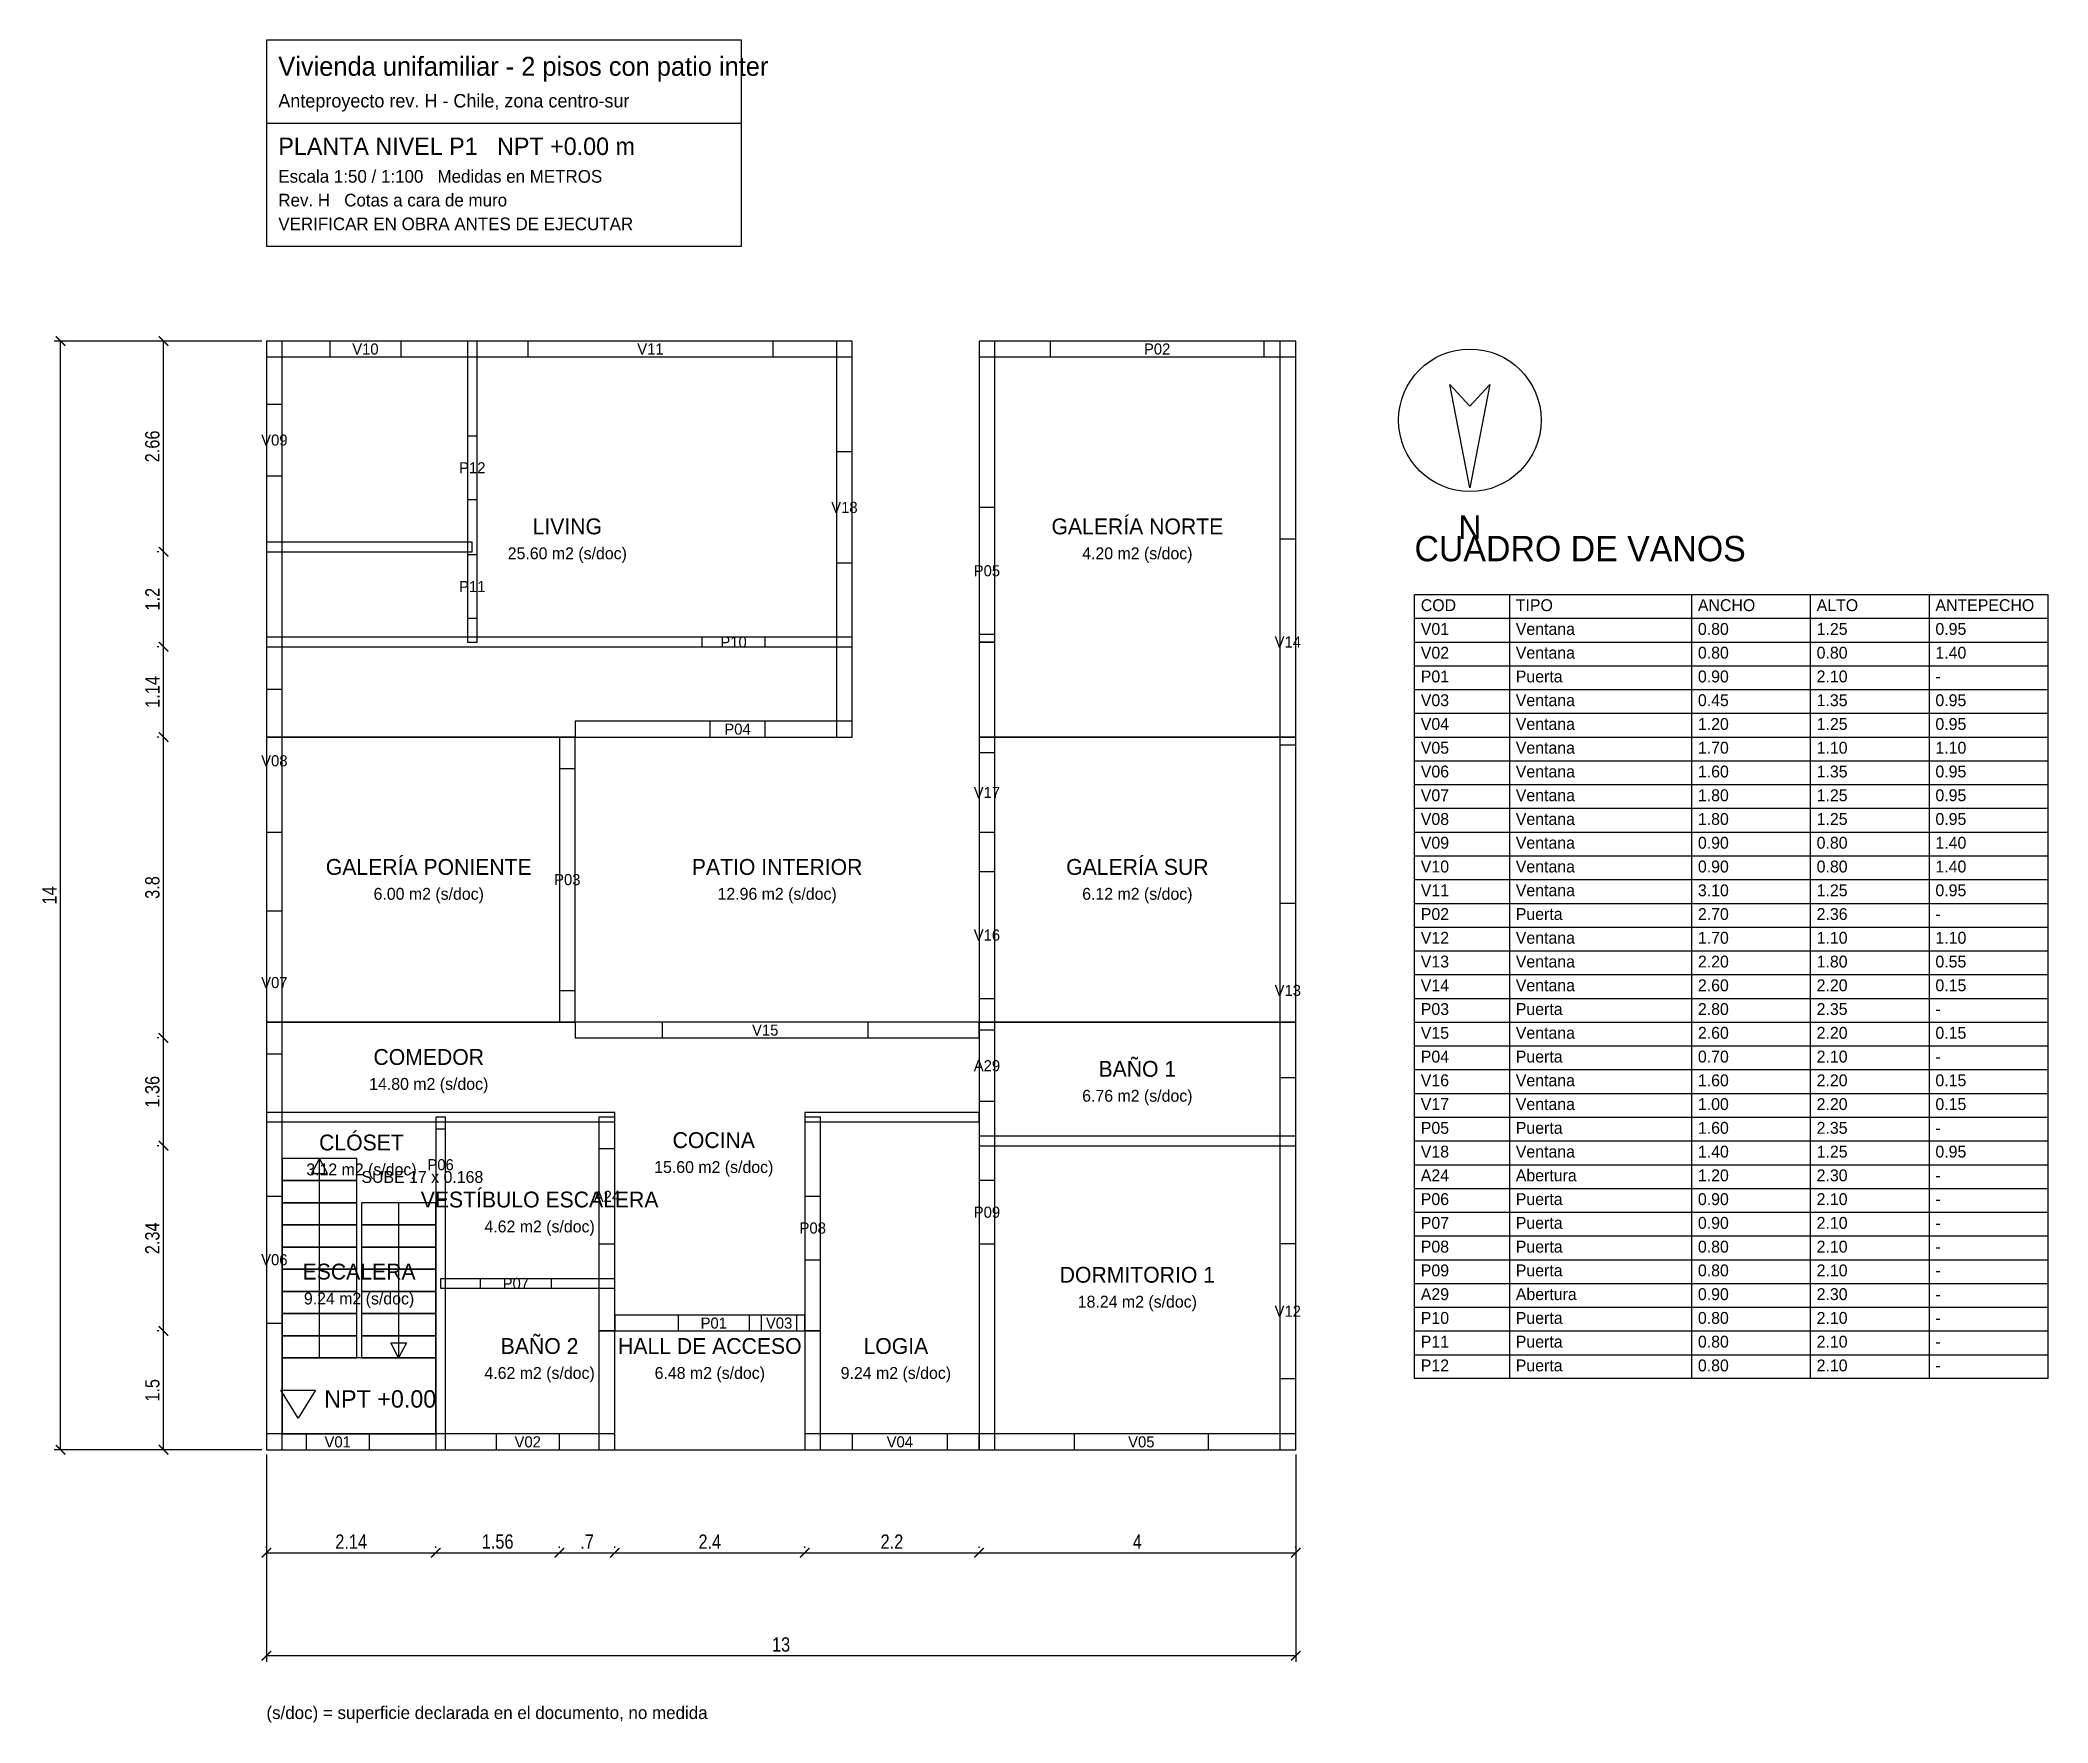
# Model space of a CAD drawing. Header units: metres. Extents: x -2.9 to 22.5, y -3.4 to 17.8.
import ezdxf
from ezdxf.enums import TextEntityAlignment as Align

# ---------------------------------------------------------------- set-up
doc = ezdxf.new("R2010")
doc.units = ezdxf.units.M
for name, color, linetype in [('A-COTA', 1, 'Continuous'), ('A-CUAD', 2, 'Continuous'), ('A-ESCA', 3, 'Continuous'), ('A-LOSA', 8, 'Continuous'), ('A-MURO', 7, 'Continuous'), ('A-RECI', 5, 'Continuous'), ('A-SIMB', 6, 'Continuous'), ('A-TEXT', 2, 'Continuous'), ('A-VANO', 4, 'Continuous')]:
    doc.layers.add(name, color=color, linetype=linetype)
doc.styles.add('OpenSansCondensed-Light', font='OpenSansCondensed-Light.ttf')
doc.dimstyles.new('EZDXF', dxfattribs={"dimtxt": 0.18, "dimasz": 0.12, "dimexe": 0.08, "dimexo": 0.06, "dimgap": 0.05, "dimtad": 1, "dimzin": 12, "dimdsep": 46, "dimtxsty": 'OpenSansCondensed-Light', "dimblk": 'ARCHTICK', "dimcen": 2.5, "dimazin": 3, "dimtfac": 0.5, "dimtmove": 2, "dimatfit": 3})

# ---------------------------------------------------------------- blocks, each defined once
blk = doc.blocks.new('_ARCHTICK')
at = {"color": 0, "linetype": 'BYBLOCK', "const_width": 0.15}
blk.add_lwpolyline([(-0.5, -0.5), (0.5, 0.5)], dxfattribs=at)

msp = doc.modelspace()

# ---------------------------------------------------------------- linework, layer by layer
at = {"layer": 'A-CUAD'}
for p, q in [((15.7, 10.8), (15.7, 0.9)), ((18, 10.8), (18, 0.9)), ((19.5, 10.8), (19.5, 0.9)), ((21, 10.8), (21, 0.9)), ((14.5, 10.5), (22.5, 10.5)), ((14.5, 10.2), (22.5, 10.2)), ((14.5, 9.9), (22.5, 9.9)), ((14.5, 9.6), (22.5, 9.6)), ((14.5, 9.3), (22.5, 9.3)), ((14.5, 9), (22.5, 9)), ((14.5, 8.7), (22.5, 8.7)), ((14.5, 8.4), (22.5, 8.4)), ((14.5, 8.1), (22.5, 8.1)), ((14.5, 7.8), (22.5, 7.8)), ((14.5, 7.5), (22.5, 7.5)), ((14.5, 7.2), (22.5, 7.2)), ((14.5, 6.9), (22.5, 6.9)), ((14.5, 6.6), (22.5, 6.6)), ((14.5, 6.3), (22.5, 6.3)), ((14.5, 6), (22.5, 6)), ((14.5, 5.7), (22.5, 5.7)), ((14.5, 5.4), (22.5, 5.4)), ((14.5, 5.1), (22.5, 5.1)), ((14.5, 4.8), (22.5, 4.8)), ((14.5, 4.5), (22.5, 4.5)), ((14.5, 4.2), (22.5, 4.2)), ((14.5, 3.9), (22.5, 3.9)), ((14.5, 3.6), (22.5, 3.6)), ((14.5, 3.3), (22.5, 3.3)), ((14.5, 3), (22.5, 3)), ((14.5, 2.7), (22.5, 2.7)), ((14.5, 2.4), (22.5, 2.4)), ((14.5, 2.1), (22.5, 2.1)), ((14.5, 1.8), (22.5, 1.8)), ((14.5, 1.5), (22.5, 1.5)), ((14.5, 1.2), (22.5, 1.2))]:
    msp.add_line(p, q, dxfattribs=at)
msp.add_lwpolyline([(14.5, 10.8), (22.5, 10.8), (22.5, 0.9), (14.5, 0.9)], close=True, dxfattribs=at)
at = {"layer": 'A-ESCA'}
for p, q in [((0.67, 1.16), (0.67, 3.68)), ((1.67, 3.12), (1.67, 1.16))]:
    msp.add_line(p, q, dxfattribs=at)
for points in [[(0.2, 3.4), (1.14, 3.4), (1.14, 3.68), (0.2, 3.68)], [(0.67, 3.68), (0.57, 3.488), (0.77, 3.488)], [(0.2, 3.12), (1.14, 3.12), (1.14, 3.4), (0.2, 3.4)], [(0.2, 2.84), (1.14, 2.84), (1.14, 3.12), (0.2, 3.12)], [(1.2, 2.84), (2.14, 2.84), (2.14, 3.12), (1.2, 3.12)], [(0.2, 2.56), (1.14, 2.56), (1.14, 2.84), (0.2, 2.84)], [(1.2, 2.56), (2.14, 2.56), (2.14, 2.84), (1.2, 2.84)], [(0.2, 2.28), (1.14, 2.28), (1.14, 2.56), (0.2, 2.56)], [(1.2, 2.28), (2.14, 2.28), (2.14, 2.56), (1.2, 2.56)], [(0.2, 2), (1.14, 2), (1.14, 2.28), (0.2, 2.28)], [(1.2, 2), (2.14, 2), (2.14, 2.28), (1.2, 2.28)], [(0.2, 1.72), (1.14, 1.72), (1.14, 2), (0.2, 2)], [(1.2, 1.72), (2.14, 1.72), (2.14, 2), (1.2, 2)], [(0.2, 1.44), (1.14, 1.44), (1.14, 1.72), (0.2, 1.72)], [(1.2, 1.44), (2.14, 1.44), (2.14, 1.72), (1.2, 1.72)], [(0.2, 1.16), (1.14, 1.16), (1.14, 1.44), (0.2, 1.44)], [(1.2, 1.16), (2.14, 1.16), (2.14, 1.44), (1.2, 1.44)], [(1.67, 1.16), (1.57, 1.352), (1.77, 1.352)], [(0.2, 0.2), (2.14, 0.2), (2.14, 1.16), (0.2, 1.16)]]:
    msp.add_lwpolyline(points, close=True, dxfattribs=at)
at = {"layer": 'A-LOSA'}
for points in [[(0, 9), (7.4, 9), (7.4, 14), (0, 14)], [(9, 9), (13, 9), (13, 14), (9, 14)], [(0, 5.4), (3.9, 5.4), (3.9, 9), (0, 9)], [(9, 5.4), (13, 5.4), (13, 9), (9, 9)], [(0, 0), (13, 0), (13, 5.4), (0, 5.4)]]:
    msp.add_lwpolyline(points, close=True, dxfattribs=at)
at = {"layer": 'A-MURO'}
for points in [[(7.4, 14), (0, 14), (0, 13.8), (7.4, 13.8)], [(0, 14), (0, 0), (0.2, 0), (0.2, 14)], [(2.66, 10.2), (2.66, 14), (2.54, 14), (2.54, 10.2)], [(7.4, 9), (7.4, 14), (7.2, 14), (7.2, 9)], [(13, 14), (9, 14), (9, 13.8), (13, 13.8)], [(9, 14), (9, 10.2), (9.2, 10.2), (9.2, 14)], [(13, 0), (13, 14), (12.8, 14), (12.8, 0)], [(0, 11.34), (2.6, 11.34), (2.6, 11.46), (0, 11.46)], [(0, 10.14), (7.4, 10.14), (7.4, 10.26), (0, 10.26)], [(9, 10.2), (9, 5.4), (9.2, 5.4), (9.2, 10.2)], [(3.9, 9), (7.4, 9), (7.4, 9.2), (3.9, 9.2)], [(3.9, 5.4), (3.9, 9), (3.7, 9), (3.7, 5.4)], [(9, 5.4), (3.9, 5.4), (3.9, 5.2), (9, 5.2)], [(9, 5.4), (9, 0), (9.2, 0), (9.2, 5.4)], [(0, 4.14), (4.4, 4.14), (4.4, 4.26), (0, 4.26)], [(2.26, 0), (2.26, 4.2), (2.14, 4.2), (2.14, 0)], [(4.4, 1.5), (4.4, 4.2), (4.2, 4.2), (4.2, 1.5)], [(6.8, 4.14), (9, 4.14), (9, 4.26), (6.8, 4.26)], [(7, 1.5), (7, 4.2), (6.8, 4.2), (6.8, 1.5)], [(9, 3.84), (13, 3.84), (13, 3.96), (9, 3.96)], [(2.2, 2.04), (4.4, 2.04), (4.4, 2.16), (2.2, 2.16)], [(4.4, 1.5), (6.8, 1.5), (6.8, 1.7), (4.4, 1.7)], [(4.4, 0), (4.4, 1.5), (4.2, 1.5), (4.2, 0)], [(6.8, 1.5), (6.8, 0), (7, 0), (7, 1.5)], [(0, 0), (4.4, 0), (4.4, 0.2), (0, 0.2)], [(6.8, 0), (9, 0), (9, 0.2), (6.8, 0.2)], [(9, 0), (13, 0), (13, 0.2), (9, 0.2)]]:
    msp.add_lwpolyline(points, close=True, dxfattribs=at)
at = {"layer": 'A-SIMB'}
for points in [[(15.2, 12.145), (14.948, 13.45), (15.2, 13.18), (15.452, 13.45)], [(0.4, 0.4), (0.18, 0.752), (0.62, 0.752)]]:
    msp.add_lwpolyline(points, close=True, dxfattribs=at)
msp.add_circle((15.2, 13), 0.9, dxfattribs=at)
at = {"layer": 'A-TEXT'}
msp.add_line((0, 16.75), (6, 16.75), dxfattribs=at)
msp.add_lwpolyline([(0, 15.2), (6, 15.2), (6, 17.8), (0, 17.8)], close=True, dxfattribs=at)
at = {"layer": 'A-VANO'}
for points in [[(0.8, 13.8), (1.7, 13.8), (1.7, 14), (0.8, 14)], [(3.3, 13.8), (6.4, 13.8), (6.4, 14), (3.3, 14)], [(9.9, 13.8), (12.6, 13.8), (12.6, 14), (9.9, 14)], [(0, 12.3), (0.2, 12.3), (0.2, 13.2), (0, 13.2)], [(2.54, 12), (2.66, 12), (2.66, 12.8), (2.54, 12.8)], [(7.2, 11.2), (7.4, 11.2), (7.4, 12.6), (7.2, 12.6)], [(9, 10.3), (9.2, 10.3), (9.2, 11.9), (9, 11.9)], [(12.8, 8.9), (13, 8.9), (13, 11.5), (12.8, 11.5)], [(2.54, 10.5), (2.66, 10.5), (2.66, 11.3), (2.54, 11.3)], [(5.5, 10.14), (6.3, 10.14), (6.3, 10.26), (5.5, 10.26)], [(0, 7.8), (0.2, 7.8), (0.2, 9.6), (0, 9.6)], [(5.6, 9), (6.3, 9), (6.3, 9.2), (5.6, 9.2)], [(9, 7.8), (9.2, 7.8), (9.2, 8.8), (9, 8.8)], [(3.7, 5.8), (3.9, 5.8), (3.9, 8.6), (3.7, 8.6)], [(9, 5.7), (9.2, 5.7), (9.2, 7.3), (9, 7.3)], [(12.8, 4.7), (13, 4.7), (13, 6.9), (12.8, 6.9)], [(0, 5), (0.2, 5), (0.2, 6.8), (0, 6.8)], [(5, 5.2), (7.6, 5.2), (7.6, 5.4), (5, 5.4)], [(9, 4.4), (9.2, 4.4), (9.2, 5.3), (9, 5.3)], [(2.14, 3.15), (2.26, 3.15), (2.26, 4.05), (2.14, 4.05)], [(4.2, 2.6), (4.4, 2.6), (4.4, 3.8), (4.2, 3.8)], [(9, 2.6), (9.2, 2.6), (9.2, 3.4), (9, 3.4)], [(0, 1.6), (0.2, 1.6), (0.2, 3.2), (0, 3.2)], [(6.8, 2.4), (7, 2.4), (7, 3.2), (6.8, 3.2)], [(12.8, 0.9), (13, 0.9), (13, 2.6), (12.8, 2.6)], [(2.7, 2.04), (3.6, 2.04), (3.6, 2.16), (2.7, 2.16)], [(5.2, 1.5), (6.1, 1.5), (6.1, 1.7), (5.2, 1.7)], [(6.25, 1.5), (6.7, 1.5), (6.7, 1.7), (6.25, 1.7)], [(0.5, 0), (1.3, 0), (1.3, 0.2), (0.5, 0.2)], [(2.9, 0), (3.7, 0), (3.7, 0.2), (2.9, 0.2)], [(7.4, 0), (8.6, 0), (8.6, 0.2), (7.4, 0.2)], [(10.2, 0), (11.9, 0), (11.9, 0.2), (10.2, 0.2)]]:
    msp.add_lwpolyline(points, close=True, dxfattribs=at)

# ---------------------------------------------------------------- texts
at = {"layer": 'A-CUAD'}
for s, height, p in [('CUADRO DE VANOS', 0.32, (14.5, 11.22)), ('COD', 0.15, (14.58, 10.59)), ('TIPO', 0.15, (15.78, 10.59)), ('ANCHO', 0.15, (18.08, 10.59)), ('ALTO', 0.15, (19.58, 10.59)), ('ANTEPECHO', 0.15, (21.08, 10.59)), ('V01', 0.15, (14.58, 10.29)), ('Ventana', 0.15, (15.78, 10.29)), ('0.80', 0.15, (18.08, 10.29)), ('1.25', 0.15, (19.58, 10.29)), ('0.95', 0.15, (21.08, 10.29)), ('V02', 0.15, (14.58, 9.99)), ('Ventana', 0.15, (15.78, 9.99)), ('0.80', 0.15, (18.08, 9.99)), ('0.80', 0.15, (19.58, 9.99)), ('1.40', 0.15, (21.08, 9.99)), ('P01', 0.15, (14.58, 9.69)), ('Puerta', 0.15, (15.78, 9.69)), ('0.90', 0.15, (18.08, 9.69)), ('2.10', 0.15, (19.58, 9.69)), ('-', 0.15, (21.08, 9.69)), ('V03', 0.15, (14.58, 9.39)), ('Ventana', 0.15, (15.78, 9.39)), ('0.45', 0.15, (18.08, 9.39)), ('1.35', 0.15, (19.58, 9.39)), ('0.95', 0.15, (21.08, 9.39)), ('V04', 0.15, (14.58, 9.09)), ('Ventana', 0.15, (15.78, 9.09)), ('1.20', 0.15, (18.08, 9.09)), ('1.25', 0.15, (19.58, 9.09)), ('0.95', 0.15, (21.08, 9.09)), ('V05', 0.15, (14.58, 8.79)), ('Ventana', 0.15, (15.78, 8.79)), ('1.70', 0.15, (18.08, 8.79)), ('1.10', 0.15, (19.58, 8.79)), ('1.10', 0.15, (21.08, 8.79)), ('V06', 0.15, (14.58, 8.49)), ('Ventana', 0.15, (15.78, 8.49)), ('1.60', 0.15, (18.08, 8.49)), ('1.35', 0.15, (19.58, 8.49)), ('0.95', 0.15, (21.08, 8.49)), ('V07', 0.15, (14.58, 8.19)), ('Ventana', 0.15, (15.78, 8.19)), ('1.80', 0.15, (18.08, 8.19)), ('1.25', 0.15, (19.58, 8.19)), ('0.95', 0.15, (21.08, 8.19)), ('V08', 0.15, (14.58, 7.89)), ('Ventana', 0.15, (15.78, 7.89)), ('1.80', 0.15, (18.08, 7.89)), ('1.25', 0.15, (19.58, 7.89)), ('0.95', 0.15, (21.08, 7.89)), ('V09', 0.15, (14.58, 7.59)), ('Ventana', 0.15, (15.78, 7.59)), ('0.90', 0.15, (18.08, 7.59)), ('0.80', 0.15, (19.58, 7.59)), ('1.40', 0.15, (21.08, 7.59)), ('V10', 0.15, (14.58, 7.29)), ('Ventana', 0.15, (15.78, 7.29)), ('0.90', 0.15, (18.08, 7.29)), ('0.80', 0.15, (19.58, 7.29)), ('1.40', 0.15, (21.08, 7.29)), ('V11', 0.15, (14.58, 6.99)), ('Ventana', 0.15, (15.78, 6.99)), ('3.10', 0.15, (18.08, 6.99)), ('1.25', 0.15, (19.58, 6.99)), ('0.95', 0.15, (21.08, 6.99)), ('P02', 0.15, (14.58, 6.69)), ('Puerta', 0.15, (15.78, 6.69)), ('2.70', 0.15, (18.08, 6.69)), ('2.36', 0.15, (19.58, 6.69)), ('-', 0.15, (21.08, 6.69)), ('V12', 0.15, (14.58, 6.39)), ('Ventana', 0.15, (15.78, 6.39)), ('1.70', 0.15, (18.08, 6.39)), ('1.10', 0.15, (19.58, 6.39)), ('1.10', 0.15, (21.08, 6.39)), ('V13', 0.15, (14.58, 6.09)), ('Ventana', 0.15, (15.78, 6.09)), ('2.20', 0.15, (18.08, 6.09)), ('1.80', 0.15, (19.58, 6.09)), ('0.55', 0.15, (21.08, 6.09)), ('V14', 0.15, (14.58, 5.79)), ('Ventana', 0.15, (15.78, 5.79)), ('2.60', 0.15, (18.08, 5.79)), ('2.20', 0.15, (19.58, 5.79)), ('0.15', 0.15, (21.08, 5.79)), ('P03', 0.15, (14.58, 5.49)), ('Puerta', 0.15, (15.78, 5.49)), ('2.80', 0.15, (18.08, 5.49)), ('2.35', 0.15, (19.58, 5.49)), ('V15', 0.15, (14.58, 5.19)), ('Ventana', 0.15, (15.78, 5.19)), ('2.60', 0.15, (18.08, 5.19)), ('2.20', 0.15, (19.58, 5.19)), ('0.15', 0.15, (21.08, 5.19)), ('-', 0.15, (21.08, 5.49)), ('P04', 0.15, (14.58, 4.89)), ('Puerta', 0.15, (15.78, 4.89)), ('0.70', 0.15, (18.08, 4.89)), ('2.10', 0.15, (19.58, 4.89)), ('-', 0.15, (21.08, 4.89)), ('V16', 0.15, (14.58, 4.59)), ('Ventana', 0.15, (15.78, 4.59)), ('1.60', 0.15, (18.08, 4.59)), ('2.20', 0.15, (19.58, 4.59)), ('0.15', 0.15, (21.08, 4.59)), ('V17', 0.15, (14.58, 4.29)), ('Ventana', 0.15, (15.78, 4.29)), ('1.00', 0.15, (18.08, 4.29)), ('2.20', 0.15, (19.58, 4.29)), ('0.15', 0.15, (21.08, 4.29)), ('P05', 0.15, (14.58, 3.99)), ('Puerta', 0.15, (15.78, 3.99)), ('1.60', 0.15, (18.08, 3.99)), ('2.35', 0.15, (19.58, 3.99)), ('V18', 0.15, (14.58, 3.69)), ('Ventana', 0.15, (15.78, 3.69)), ('1.40', 0.15, (18.08, 3.69)), ('1.25', 0.15, (19.58, 3.69)), ('0.95', 0.15, (21.08, 3.69)), ('-', 0.15, (21.08, 3.99)), ('A24', 0.15, (14.58, 3.39)), ('Abertura', 0.15, (15.78, 3.39)), ('1.20', 0.15, (18.08, 3.39)), ('2.30', 0.15, (19.58, 3.39)), ('-', 0.15, (21.08, 3.39)), ('P06', 0.15, (14.58, 3.09)), ('Puerta', 0.15, (15.78, 3.09)), ('0.90', 0.15, (18.08, 3.09)), ('2.10', 0.15, (19.58, 3.09)), ('-', 0.15, (21.08, 3.09)), ('P07', 0.15, (14.58, 2.79)), ('Puerta', 0.15, (15.78, 2.79)), ('0.90', 0.15, (18.08, 2.79)), ('2.10', 0.15, (19.58, 2.79)), ('-', 0.15, (21.08, 2.79)), ('P08', 0.15, (14.58, 2.49)), ('Puerta', 0.15, (15.78, 2.49)), ('0.80', 0.15, (18.08, 2.49)), ('2.10', 0.15, (19.58, 2.49)), ('-', 0.15, (21.08, 2.49)), ('P09', 0.15, (14.58, 2.19)), ('Puerta', 0.15, (15.78, 2.19)), ('0.80', 0.15, (18.08, 2.19)), ('2.10', 0.15, (19.58, 2.19)), ('A29', 0.15, (14.58, 1.89)), ('Abertura', 0.15, (15.78, 1.89)), ('0.90', 0.15, (18.08, 1.89)), ('2.30', 0.15, (19.58, 1.89)), ('-', 0.15, (21.08, 2.19)), ('-', 0.15, (21.08, 1.89)), ('P10', 0.15, (14.58, 1.59)), ('Puerta', 0.15, (15.78, 1.59)), ('0.80', 0.15, (18.08, 1.59)), ('2.10', 0.15, (19.58, 1.59)), ('-', 0.15, (21.08, 1.59)), ('P11', 0.15, (14.58, 1.29)), ('Puerta', 0.15, (15.78, 1.29)), ('0.80', 0.15, (18.08, 1.29)), ('2.10', 0.15, (19.58, 1.29)), ('-', 0.15, (21.08, 1.29)), ('P12', 0.15, (14.58, 0.99)), ('Puerta', 0.15, (15.78, 0.99)), ('0.80', 0.15, (18.08, 0.99)), ('2.10', 0.15, (19.58, 0.99)), ('-', 0.15, (21.08, 0.99))]:
    msp.add_text(s, height=height, dxfattribs=at).set_placement(p)
at = {"layer": 'A-ESCA'}
msp.add_text('SUBE 17 x 0.168', height=0.15, dxfattribs=at).set_placement((1.2, 3.37))
at = {"layer": 'A-RECI'}
for s, height, p in [('LIVING', 0.2, (3.8, 11.66)), ('GALERÍA NORTE', 0.2, (11, 11.66)), ('25.60 m2 (s/doc)', 0.15, (3.8, 11.32)), ('4.20 m2 (s/doc)', 0.15, (11, 11.32)), ('GALERÍA PONIENTE', 0.2, (2.05, 7.36)), ('PATIO INTERIOR', 0.2, (6.45, 7.36)), ('GALERÍA SUR', 0.2, (11, 7.36)), ('6.00 m2 (s/doc)', 0.15, (2.05, 7.02)), ('12.96 m2 (s/doc)', 0.15, (6.45, 7.02)), ('6.12 m2 (s/doc)', 0.15, (11, 7.02)), ('COMEDOR', 0.2, (2.05, 4.96)), ('BAÑO 1', 0.2, (11, 4.81)), ('14.80 m2 (s/doc)', 0.15, (2.05, 4.62)), ('6.76 m2 (s/doc)', 0.15, (11, 4.47)), ('CLÓSET', 0.2, (1.2, 3.88)), ('COCINA', 0.2, (5.65, 3.91)), ('3.12 m2 (s/doc)', 0.15, (1.2, 3.54)), ('15.60 m2 (s/doc)', 0.15, (5.65, 3.57)), ('VESTÍBULO ESCALERA', 0.2, (3.45, 3.16)), ('4.62 m2 (s/doc)', 0.15, (3.45, 2.82)), ('ESCALERA', 0.2, (1.17, 2.25)), ('DORMITORIO 1', 0.2, (11, 2.21)), ('9.24 m2 (s/doc)', 0.15, (1.17, 1.91)), ('18.24 m2 (s/doc)', 0.15, (11, 1.87)), ('BAÑO 2', 0.2, (3.45, 1.31)), ('HALL DE ACCESO', 0.2, (5.6, 1.31)), ('LOGIA', 0.2, (7.95, 1.31)), ('4.62 m2 (s/doc)', 0.15, (3.45, 0.97)), ('6.48 m2 (s/doc)', 0.15, (5.6, 0.97)), ('9.24 m2 (s/doc)', 0.15, (7.95, 0.97))]:
    msp.add_text(s, height=height, dxfattribs=at).set_placement(p, align=Align.MIDDLE_CENTER)
at = {"layer": 'A-SIMB'}
msp.add_text('N', height=0.3, dxfattribs=at).set_placement((15.2, 11.65), align=Align.MIDDLE_CENTER)
msp.add_text('NPT +0.00', height=0.22, dxfattribs=at).set_placement((0.73, 0.532))
at = {"layer": 'A-TEXT'}
for s, height, p in [('Vivienda unifamiliar - 2 pisos con patio inter', 0.24, (0.15, 17.35)), ('Anteproyecto rev. H - Chile, zona centro-sur', 0.17, (0.15, 16.95)), ('PLANTA NIVEL P1   NPT +0.00 m', 0.22, (0.15, 16.35)), ('Escala 1:50 / 1:100   Medidas en METROS', 0.16, (0.15, 16)), ('Rev. H   Cotas a cara de muro', 0.16, (0.15, 15.7)), ('VERIFICAR EN OBRA ANTES DE EJECUTAR', 0.16, (0.15, 15.4)), ('(s/doc) = superficie declarada en el documento, no medida', 0.16, (0, -3.4))]:
    msp.add_text(s, height=height, dxfattribs=at).set_placement(p)
at = {"layer": 'A-VANO'}
for s, p in [('V10', (1.25, 13.9)), ('V11', (4.85, 13.9)), ('P02', (11.25, 13.9)), ('V09', (0.1, 12.75)), ('P12', (2.6, 12.4)), ('V18', (7.3, 11.9)), ('P05', (9.1, 11.1)), ('P11', (2.6, 10.9)), ('P10', (5.9, 10.2)), ('V14', (12.9, 10.2)), ('P04', (5.95, 9.1)), ('V08', (0.1, 8.7)), ('V17', (9.1, 8.3)), ('P03', (3.8, 7.2)), ('V16', (9.1, 6.5)), ('V07', (0.1, 5.9)), ('V13', (12.9, 5.8)), ('V15', (6.3, 5.3)), ('A29', (9.1, 4.85)), ('P06', (2.2, 3.6)), ('A24', (4.3, 3.2)), ('P09', (9.1, 3)), ('P08', (6.9, 2.8)), ('V06', (0.1, 2.4)), ('P07', (3.15, 2.1)), ('V12', (12.9, 1.75)), ('P01', (5.65, 1.6)), ('V03', (6.475, 1.6)), ('V01', (0.9, 0.1)), ('V02', (3.3, 0.1)), ('V04', (8, 0.1)), ('V05', (11.05, 0.1))]:
    msp.add_text(s, height=0.14, dxfattribs=at).set_placement(p, align=Align.MIDDLE_CENTER)

# ---------------------------------------------------------------- dimensions: what is measured, and where the dimension line sits
at = {"layer": 'A-COTA'}
for base, p1, p2 in [((-2.6, 0), (0, 0), (0, 14)), ((-1.3, 11.34), (-1.3, 11.34), (-1.3, 14)), ((-1.3, 10.14), (-1.3, 10.14), (-1.3, 11.34)), ((-1.3, 9), (-1.3, 9), (-1.3, 10.14)), ((-1.3, 5.2), (-1.3, 5.2), (-1.3, 9)), ((-1.3, 3.84), (-1.3, 3.84), (-1.3, 5.2)), ((-1.3, 1.5), (-1.3, 1.5), (-1.3, 3.84)), ((-1.3, 0), (-1.3, 0), (-1.3, 1.5))]:
    msp.add_linear_dim(base=base, p1=p1, p2=p2, angle=90, dimstyle='EZDXF', dxfattribs=at).render()
for base, p1, p2 in [((0, -2.6), (0, 0), (13, 0)), ((0, -1.3), (0, -1.3), (2.14, -1.3)), ((2.14, -1.3), (2.14, -1.3), (3.7, -1.3)), ((3.7, -1.3), (3.7, -1.3), (4.4, -1.3)), ((4.4, -1.3), (4.4, -1.3), (6.8, -1.3)), ((6.8, -1.3), (6.8, -1.3), (9, -1.3)), ((9, -1.3), (9, -1.3), (13, -1.3))]:
    msp.add_linear_dim(base=base, p1=p1, p2=p2, dimstyle='EZDXF', dxfattribs=at).render()

doc.saveas('drawing.dxf')
